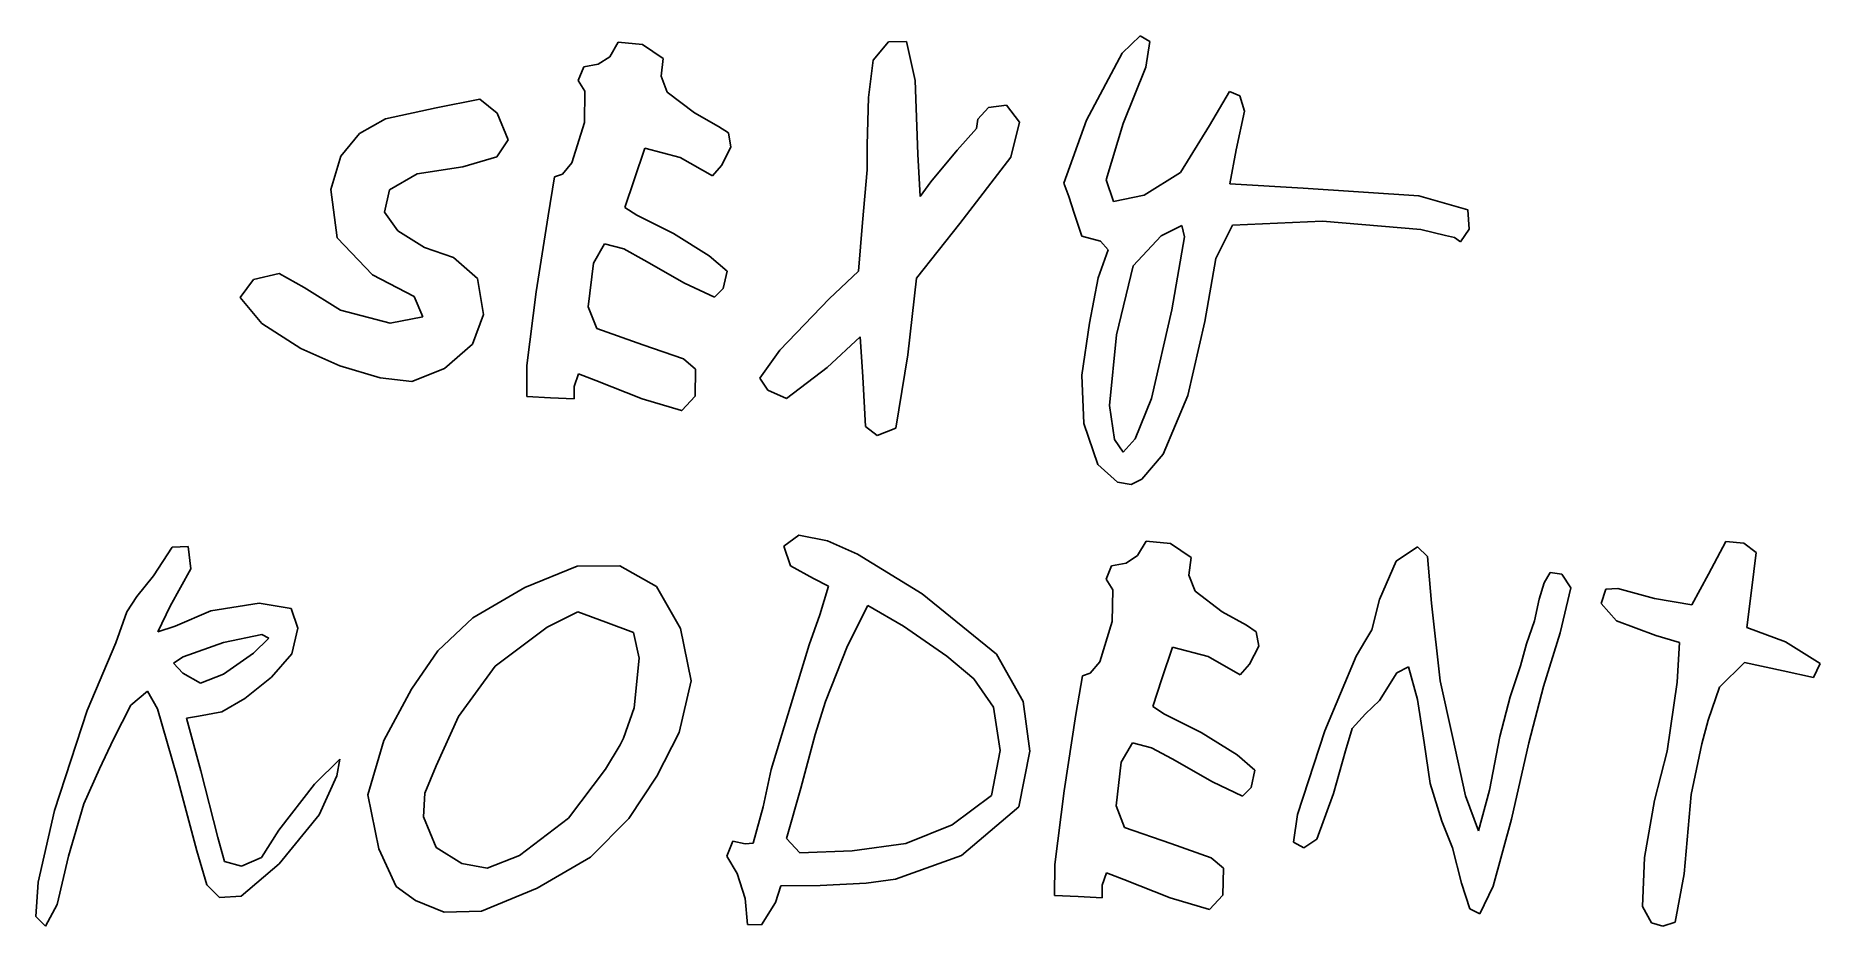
# Model space of a CAD drawing. Extents: x 32.4 to 46.4, y 48.4 to 55.4.
import ezdxf

# ---------------------------------------------------------------- set-up
doc = ezdxf.new("R2010")
doc.units = 0

msp = doc.modelspace()

# ---------------------------------------------------------------- linework, layer by layer
at = {"layer": 'Layer 1'}
for p, q in [((40.896292, 55.246543), (41.038515, 55.383528)), ((41.038515, 55.383528), (41.113247, 55.338471)), ((36.892075, 55.218978), (36.958335, 55.333086)), ((36.958335, 55.333086), (37.148479, 55.315109)), ((37.148479, 55.315109), (37.310054, 55.205421)), ((38.949979, 55.192541), (39.070589, 55.334301)), ((39.070589, 55.334301), (39.211085, 55.337378)), ((39.211085, 55.337378), (39.278609, 55.034461)), ((40.617389, 54.722835), (40.896292, 55.246543)), ((41.113247, 55.338471), (41.082962, 55.137024)), ((36.646198, 55.034518), (36.689042, 55.139801)), ((36.689042, 55.139801), (36.802371, 55.160657)), ((36.802371, 55.160657), (36.892075, 55.218978)), ((37.310054, 55.205421), (37.293347, 55.065981)), ((38.914467, 54.900134), (38.949979, 55.192541)), ((41.082962, 55.137024), (40.903477, 54.698078)), ((36.697133, 54.950579), (36.646198, 55.034518)), ((37.293347, 55.065981), (37.34067, 54.942105)), ((39.278609, 55.034461), (39.299973, 54.457043)), ((35.138306, 54.734349), (35.533959, 54.819196)), ((35.533959, 54.819196), (35.875625, 54.886168)), ((35.875625, 54.886168), (36.012607, 54.778184)), ((36.694057, 54.705289), (36.697133, 54.950579)), ((37.34067, 54.942105), (37.55346, 54.779266)), ((38.90363, 54.529472), (38.914467, 54.900134)), ((39.7677, 54.730266), (39.851026, 54.821193)), ((39.851026, 54.821193), (39.991649, 54.839283)), ((39.991649, 54.839283), (40.094767, 54.7072)), ((41.57893, 54.68123), (41.736892, 54.947439)), ((41.736892, 54.947439), (41.816555, 54.914196)), ((41.816555, 54.914196), (41.852871, 54.793032)), ((34.935699, 54.619566), (35.138306, 54.734349)), ((36.012607, 54.778184), (36.098015, 54.568866)), ((36.595446, 54.390175), (36.694057, 54.705289)), ((37.55346, 54.779266), (37.741685, 54.674514)), ((39.759064, 54.65797), (39.7677, 54.730266)), ((40.094767, 54.7072), (40.02667, 54.434099)), ((40.439945, 54.231306), (40.617389, 54.722835)), ((40.903477, 54.698078), (40.7716, 54.257259)), ((41.352492, 54.314886), (41.57893, 54.68123)), ((41.852871, 54.793032), (41.788381, 54.490857)), ((34.789045, 54.441955), (34.935699, 54.619566)), ((36.098015, 54.568866), (36.009378, 54.437291)), ((37.741685, 54.674514), (37.819211, 54.623531)), ((37.819211, 54.623531), (37.838769, 54.512515)), ((39.608501, 54.489893), (39.759064, 54.65797)), ((34.711617, 54.179884), (34.789045, 54.441955)), ((36.009378, 54.437291), (35.743466, 54.357975)), ((37.165261, 54.503936), (37.081847, 54.255504)), ((37.442617, 54.431072), (37.165261, 54.503936)), ((37.693727, 54.287054), (37.442617, 54.431072)), ((37.838769, 54.512515), (37.766247, 54.369771)), ((38.903912, 54.336082), (38.90363, 54.529472)), ((39.299973, 54.457043), (39.316822, 54.126668)), ((39.40032, 54.240618), (39.608501, 54.489893)), ((40.02667, 54.434099), (39.627566, 53.916323)), ((41.788381, 54.490857), (41.738546, 54.224945)), ((35.386766, 54.304367), (35.169201, 54.17912)), ((35.743466, 54.357975), (35.386766, 54.304367)), ((36.409992, 53.976612), (36.460741, 54.279309)), ((36.460741, 54.279309), (36.521473, 54.301181)), ((36.521473, 54.301181), (36.595446, 54.390175)), ((37.766247, 54.369771), (37.693727, 54.287054)), ((38.868555, 53.92397), (38.903912, 54.336082)), ((41.069869, 54.13583), (41.352492, 54.314886)), ((34.762338, 53.803733), (34.711617, 54.179884)), ((35.169201, 54.17912), (35.131076, 54.005068)), ((37.081847, 54.255504), (37.010442, 54.041001)), ((39.316822, 54.126668), (39.40032, 54.240618)), ((40.480926, 54.126554), (40.439945, 54.231306)), ((40.522715, 53.996362), (40.480926, 54.126554)), ((40.7716, 54.257259), (40.828002, 54.086845)), ((40.828002, 54.086845), (41.069869, 54.13583)), ((41.738546, 54.224945), (42.310661, 54.190511)), ((42.310661, 54.190511), (43.214844, 54.131256)), ((43.214844, 54.131256), (43.598355, 54.021088)), ((35.131076, 54.005068), (35.235826, 53.858061)), ((37.010442, 54.041001), (37.103223, 53.980956)), ((37.103223, 53.980956), (37.389077, 53.837048)), ((40.581575, 53.816293), (40.522715, 53.996362)), ((43.598355, 54.021088), (43.608854, 53.870836)), ((35.235826, 53.858061), (35.444286, 53.727209)), ((36.31794, 53.380328), (36.409992, 53.976612)), ((38.836427, 53.544088), (38.868555, 53.92397)), ((39.627566, 53.916323), (39.290254, 53.487156)), ((41.362661, 53.900955), (41.201298, 53.818893)), ((41.383715, 53.81232), (41.362661, 53.900955)), ((41.759783, 53.902891), (41.62763, 53.641762)), ((42.461754, 53.933173), (41.759783, 53.902891)), ((43.230163, 53.86855), (42.461754, 53.933173)), ((43.424391, 53.822404), (43.230163, 53.86855)), ((43.608854, 53.870836), (43.541507, 53.772025)), ((35.038433, 53.51522), (34.762338, 53.803733)), ((35.444286, 53.727209), (35.669906, 53.650221)), ((36.85187, 53.755968), (36.764297, 53.605473)), ((37.000759, 53.717047), (36.85187, 53.755968)), ((37.161919, 53.629778), (37.000759, 53.717047)), ((37.389077, 53.837048), (37.67015, 53.663075)), ((40.726832, 53.778554), (40.581575, 53.816293)), ((40.709261, 53.489953), (40.78841, 53.708825)), ((40.78841, 53.708825), (40.726832, 53.778554)), ((41.201298, 53.818893), (40.983575, 53.583503)), ((41.285708, 53.240205), (41.383715, 53.81232)), ((43.493809, 53.806458), (43.424391, 53.822404)), ((43.541507, 53.772025), (43.493809, 53.806458)), ((35.669906, 53.650221), (35.85884, 53.486752)), ((36.764297, 53.605473), (36.723755, 53.264379)), ((37.476805, 53.45), (37.161919, 53.629778)), ((37.67015, 53.663075), (37.808814, 53.542146)), ((40.983575, 53.583503), (40.852378, 53.045105)), ((41.62763, 53.641762), (41.542201, 53.148283)), ((34.002958, 53.338199), (34.10771, 53.47664)), ((34.10771, 53.47664), (34.309157, 53.523647)), ((34.309157, 53.523647), (34.50255, 53.415262)), ((35.363714, 53.344227), (35.038433, 53.51522)), ((35.85884, 53.486752), (35.903936, 53.20339)), ((37.711117, 53.339956), (37.476805, 53.45)), ((37.808814, 53.542146), (37.778184, 53.407024)), ((38.606402, 53.327683), (38.836427, 53.544088)), ((39.290254, 53.487156), (39.222349, 52.888168)), ((40.640379, 53.135403), (40.709261, 53.489953)), ((34.172175, 53.134999), (34.002958, 53.338199)), ((34.50255, 53.415262), (34.78815, 53.237959)), ((35.432116, 53.185912), (35.363714, 53.344227)), ((36.244167, 52.805066), (36.31794, 53.380328)), ((37.778184, 53.407024), (37.711117, 53.339956)), ((38.220246, 52.924272), (38.606402, 53.327683)), ((34.78815, 53.237959), (35.17493, 53.135874)), ((35.17493, 53.135874), (35.432116, 53.185912)), ((35.903936, 53.20339), (35.818487, 52.972313)), ((36.723755, 53.264379), (36.790461, 53.095164)), ((41.125282, 52.547223), (41.285708, 53.240205)), ((41.542201, 53.148283), (41.411253, 52.572152)), ((34.476783, 52.937847), (34.172175, 53.134999)), ((36.790461, 53.095164), (37.150373, 52.967735)), ((38.84927, 53.030698), (38.590783, 52.788961)), ((38.87038, 52.716441), (38.84927, 53.030698)), ((40.58046, 52.73068), (40.640379, 53.135403)), ((40.852378, 53.045105), (40.797122, 52.491597)), ((34.782983, 52.801943), (34.476783, 52.937847)), ((35.818487, 52.972313), (35.600527, 52.780912)), ((37.150373, 52.967735), (37.467207, 52.857536)), ((38.064118, 52.70671), (38.220246, 52.924272)), ((39.222349, 52.888168), (39.129018, 52.316056)), ((35.098835, 52.708883), (34.782983, 52.801943)), ((35.600527, 52.780912), (35.344995, 52.67995)), ((36.243038, 52.563332), (36.244167, 52.805066)), ((36.647556, 52.740616), (36.613737, 52.642309)), ((36.78416, 52.68747), (36.647556, 52.740616)), ((37.467207, 52.857536), (37.562759, 52.776815)), ((37.562759, 52.776815), (37.558921, 52.564697)), ((38.590783, 52.788961), (38.27299, 52.547224)), ((40.597478, 52.350942), (40.58046, 52.73068)), ((35.344986, 52.679944), (35.098835, 52.708883)), ((35.344995, 52.67995), (35.344986, 52.679944)), ((36.613737, 52.642309), (36.6137, 52.544)), ((37.145164, 52.544855), (36.78416, 52.68747)), ((38.12858, 52.611689), (38.064118, 52.70671)), ((38.27299, 52.547224), (38.12858, 52.611689)), ((38.890249, 52.329661), (38.87038, 52.716441)), ((36.428368, 52.553652), (36.243038, 52.563332)), ((36.6137, 52.544), (36.428368, 52.553652)), ((37.453836, 52.452958), (37.145164, 52.544855)), ((37.454042, 52.452957), (37.453836, 52.452958)), ((37.558921, 52.564697), (37.454042, 52.452957)), ((40.797122, 52.491597), (40.835741, 52.225687)), ((40.998141, 52.232966), (41.125282, 52.547223)), ((41.411253, 52.572152), (41.216274, 52.112294)), ((38.982936, 52.257138), (38.890249, 52.329661)), ((39.129018, 52.316056), (38.983123, 52.257224)), ((40.706537, 52.032677), (40.597478, 52.350942)), ((38.983123, 52.257224), (38.982936, 52.257138)), ((40.835741, 52.225687), (40.904911, 52.12821)), ((40.904906, 52.128211), (40.998141, 52.232966)), ((40.859775, 51.893479), (40.706537, 52.032677)), ((40.904911, 52.12821), (40.904906, 52.128211)), ((41.216274, 52.112294), (41.051098, 51.918137)), ((40.965874, 51.875191), (40.859775, 51.893479)), ((41.051098, 51.918137), (40.965867, 51.875177)), ((40.965867, 51.875177), (40.965874, 51.875191)), ((38.253256, 51.393186), (38.370734, 51.478217)), ((38.370734, 51.478217), (38.592879, 51.434958)), ((33.325656, 51.160474), (33.47076, 51.386596)), ((33.47076, 51.386596), (33.597715, 51.389418)), ((33.597715, 51.389418), (33.617894, 51.214999)), ((38.305357, 51.239446), (38.253256, 51.393186)), ((38.592879, 51.434958), (38.827628, 51.331617)), ((38.827628, 51.331617), (39.334177, 51.020126)), ((41.017768, 51.318975), (41.084028, 51.433077)), ((41.084028, 51.433077), (41.274172, 51.4151)), ((41.274172, 51.4151), (41.435747, 51.305414)), ((43.038298, 51.274944), (43.204298, 51.386879)), ((43.204298, 51.386879), (43.283797, 51.311235)), ((45.478651, 51.174628), (45.613643, 51.430369)), ((45.613643, 51.430369), (45.755629, 51.417499)), ((45.755629, 51.417499), (45.850918, 51.342665)), ((45.850918, 51.342665), (45.816484, 51.046733)), ((33.617894, 51.214999), (33.455201, 50.923785)), ((36.226931, 51.070509), (36.637886, 51.237113)), ((36.637886, 51.237113), (36.97018, 51.238242)), ((36.97018, 51.238242), (37.256268, 51.078685)), ((38.485039, 51.139996), (38.305357, 51.239446)), ((40.771887, 51.134518), (40.814731, 51.239798)), ((40.814731, 51.239798), (40.928063, 51.260654)), ((40.928063, 51.260654), (41.017768, 51.318975)), ((41.435747, 51.305414), (41.419039, 51.165971)), ((42.907796, 50.976802), (43.038298, 51.274944)), ((43.283797, 51.311235), (43.315081, 50.948631)), ((33.195176, 51.000107), (33.325656, 51.160474)), ((35.821784, 50.83226), (36.226931, 51.070509)), ((37.256268, 51.078685), (37.445789, 50.750128)), ((38.600332, 51.080837), (38.485039, 51.139996)), ((38.533098, 50.855788), (38.600332, 51.080837)), ((40.822828, 51.05058), (40.771887, 51.134518)), ((40.819752, 50.80529), (40.822828, 51.05058)), ((41.419039, 51.165971), (41.466365, 51.042101)), ((44.155939, 50.978651), (44.196232, 51.10529)), ((44.196232, 51.10529), (44.240775, 51.187002)), ((44.240775, 51.187002), (44.332446, 51.174697)), ((44.404605, 51.068376), (44.319585, 50.715711)), ((44.332446, 51.174697), (44.404605, 51.068376)), ((44.639359, 50.945946), (44.676522, 51.056594)), ((44.676522, 51.056594), (44.771092, 51.063057)), ((44.771092, 51.063057), (45.058346, 50.983987)), ((45.347951, 50.935637), (45.478651, 51.174628)), ((33.117418, 50.880738), (33.195176, 51.000107)), ((33.455201, 50.923785), (33.360485, 50.724773)), ((33.774688, 50.887745), (34.150543, 50.946388)), ((34.150543, 50.946388), (34.402928, 50.905799)), ((38.908584, 50.928675), (38.749724, 50.613323)), ((39.188935, 50.767515), (38.908584, 50.928675)), ((39.334177, 51.020126), (39.915461, 50.548733)), ((41.466365, 51.042101), (41.679155, 50.879262)), ((42.847375, 50.739707), (42.907796, 50.976802)), ((43.315081, 50.948631), (43.383466, 50.33935)), ((44.119239, 50.808996), (44.155939, 50.978651)), ((44.7612, 50.810313), (44.639359, 50.945946)), ((45.058346, 50.983987), (45.347951, 50.935637)), ((45.816484, 51.046733), (45.779437, 50.757577)), ((33.032422, 50.638656), (33.117418, 50.880738)), ((33.495839, 50.768261), (33.774688, 50.887745)), ((34.402928, 50.905799), (34.454142, 50.752829)), ((35.547811, 50.574902), (35.821784, 50.83226)), ((36.641805, 50.88002), (36.403336, 50.758981)), ((36.860033, 50.799356), (36.641805, 50.88002)), ((37.078261, 50.718685), (36.860033, 50.799356)), ((38.450862, 50.623042), (38.533098, 50.855788)), ((40.721144, 50.490172), (40.819752, 50.80529)), ((41.679155, 50.879262), (41.867377, 50.77451)), ((41.867377, 50.77451), (41.944906, 50.723527)), ((44.056656, 50.629435), (44.119239, 50.808996)), ((45.067877, 50.694419), (44.7612, 50.810313)), ((32.807336, 50.109402), (33.032422, 50.638656)), ((33.360485, 50.724773), (33.495839, 50.768261)), ((33.873979, 50.640788), (33.556674, 50.528148)), ((34.172124, 50.701765), (33.873979, 50.640788)), ((34.107659, 50.55565), (34.228529, 50.675123)), ((34.228529, 50.675123), (34.172124, 50.701765)), ((34.454142, 50.752829), (34.407443, 50.552053)), ((36.403336, 50.758981), (35.995748, 50.456414)), ((37.122901, 50.51772), (37.078261, 50.718685)), ((37.445789, 50.750128), (37.528624, 50.339317)), ((39.527212, 50.532749), (39.188935, 50.767515)), ((41.944906, 50.723527), (41.964464, 50.612512)), ((42.724616, 50.533798), (42.802202, 50.662172)), ((42.802202, 50.662172), (42.847375, 50.739707)), ((44.319585, 50.715711), (44.190677, 50.296702)), ((45.252721, 50.640684), (45.067877, 50.694419)), ((45.234857, 50.328851), (45.252721, 50.640684)), ((45.779437, 50.757577), (46.080607, 50.644429)), ((46.080607, 50.644429), (46.353301, 50.476148)), ((33.556674, 50.528148), (33.481112, 50.47894)), ((33.873979, 50.391902), (34.107659, 50.55565)), ((34.407443, 50.552053), (34.247468, 50.368324)), ((35.343189, 50.276249), (35.547811, 50.574902)), ((37.084013, 50.130633), (37.122901, 50.51772)), ((38.301595, 50.13552), (38.450862, 50.623042)), ((38.749724, 50.613323), (38.577577, 50.178199)), ((39.737668, 50.355474), (39.527212, 50.532749)), ((39.915461, 50.548733), (40.124297, 50.178271)), ((41.290956, 50.603927), (41.207548, 50.355501)), ((41.568315, 50.531068), (41.290956, 50.603927)), ((41.819422, 50.387047), (41.568315, 50.531068)), ((41.964464, 50.612512), (41.891944, 50.469764)), ((42.480559, 49.950589), (42.724616, 50.533798)), ((44.009474, 50.456859), (44.056656, 50.629435)), ((33.481112, 50.47894), (33.554239, 50.4011)), ((33.554239, 50.4011), (33.694269, 50.323382)), ((33.694268, 50.323356), (33.873979, 50.391902)), ((34.247468, 50.368324), (34.040009, 50.202987)), ((35.995748, 50.456414), (35.710015, 50.062968)), ((39.891214, 50.134791), (39.737668, 50.355474)), ((40.535687, 50.076612), (40.586436, 50.379309)), ((40.586436, 50.379309), (40.647165, 50.401181)), ((40.647165, 50.401181), (40.721144, 50.490172)), ((41.207548, 50.355501), (41.136137, 50.140998)), ((41.891944, 50.469764), (41.819422, 50.387047)), ((43.043012, 50.402408), (42.907568, 50.187471)), ((43.135906, 50.450755), (43.043012, 50.402408)), ((43.205152, 50.194308), (43.135906, 50.450755)), ((43.930195, 50.215122), (44.009474, 50.456859)), ((45.760427, 50.483266), (45.566021, 50.291818)), ((46.062881, 50.418155), (45.760427, 50.483266)), ((46.299566, 50.367247), (46.062881, 50.418155)), ((46.353301, 50.476148), (46.299566, 50.367247)), ((33.27808, 50.25882), (33.149948, 50.150441)), ((33.358059, 50.121835), (33.27808, 50.25882)), ((33.694269, 50.323382), (33.694268, 50.323356)), ((35.125624, 49.87386), (35.343189, 50.276249)), ((37.528624, 50.339317), (37.434638, 49.93642)), ((43.383466, 50.33935), (43.477508, 49.904226)), ((43.849627, 49.904226), (43.930195, 50.215122)), ((44.190677, 50.296702), (44.07651, 49.855888)), ((45.155976, 49.791399), (45.234857, 50.328851)), ((45.566021, 50.291818), (45.477387, 50.034079)), ((32.553232, 49.328132), (32.807336, 50.109402)), ((33.149948, 50.150441), (33.014329, 49.884526)), ((33.507769, 49.59807), (33.358059, 50.121835)), ((33.859452, 50.098232), (33.678486, 50.065412)), ((34.040009, 50.202987), (33.859452, 50.098232)), ((37.00049, 49.892136), (37.084013, 50.130633)), ((38.153855, 49.646443), (38.301595, 50.13552)), ((38.577577, 50.178199), (38.498653, 49.920347)), ((39.943323, 49.796359), (39.891214, 50.134791)), ((40.124297, 50.178271), (40.175523, 49.791489)), ((40.443635, 49.480325), (40.535687, 50.076612)), ((41.136137, 50.140998), (41.228921, 50.080949)), ((41.228921, 50.080949), (41.514775, 49.937038)), ((42.798007, 50.083661), (42.693255, 49.968977)), ((42.907568, 50.187471), (42.798007, 50.083661)), ((43.257052, 49.859071), (43.205152, 50.194308)), ((33.678486, 50.065412), (33.583888, 50.047858)), ((33.583888, 50.047858), (33.695179, 49.636903)), ((35.710015, 50.062968), (35.536432, 49.676191)), ((37.434638, 49.93642), (37.259494, 49.594231)), ((41.514775, 49.937038), (41.795846, 49.763071)), ((42.266067, 49.296091), (42.480559, 49.950589)), ((42.693255, 49.968977), (42.64103, 49.792247)), ((45.477387, 50.034079), (45.426369, 49.846802)), ((33.014329, 49.884526), (32.904011, 49.652734)), ((35.002129, 49.448715), (35.125624, 49.87386)), ((36.859595, 49.649827), (36.972662, 49.839762)), ((36.972662, 49.839762), (37.00049, 49.892136)), ((38.498653, 49.920347), (38.386001, 49.501335)), ((39.874687, 49.445241), (39.943323, 49.796359)), ((40.977572, 49.855965), (40.889998, 49.705464)), ((41.126458, 49.817041), (40.977572, 49.855965)), ((41.287618, 49.729772), (41.126458, 49.817041)), ((43.303449, 49.536757), (43.257052, 49.859071)), ((43.477508, 49.904226), (43.579187, 49.441921)), ((43.769041, 49.485211), (43.849627, 49.904226)), ((44.07651, 49.855888), (43.940654, 49.259601)), ((45.426369, 49.846802), (45.343562, 49.453001)), ((34.584017, 49.533618), (34.781079, 49.727005)), ((34.781079, 49.727005), (34.758981, 49.598083)), ((35.536432, 49.676191), (35.446593, 49.46133)), ((40.175523, 49.791489), (40.088655, 49.356362)), ((40.889998, 49.705464), (40.849451, 49.364376)), ((41.602504, 49.549997), (41.287618, 49.729772)), ((41.795846, 49.763071), (41.93451, 49.642142)), ((42.64103, 49.792247), (42.548142, 49.459462)), ((45.058239, 49.404617), (45.155976, 49.791399)), ((32.904011, 49.652734), (32.780937, 49.378764)), ((33.665847, 49.011531), (33.507769, 49.59807)), ((33.695179, 49.636903), (33.828345, 49.114609)), ((34.305337, 49.173836), (34.584017, 49.533618)), ((34.758981, 49.598083), (34.619685, 49.293938)), ((36.568582, 49.267402), (36.859595, 49.649827)), ((37.259494, 49.594231), (37.041176, 49.265555)), ((38.090154, 49.356361), (38.153855, 49.646443)), ((41.836813, 49.439947), (41.602504, 49.549997)), ((41.93451, 49.642142), (41.90388, 49.50702)), ((43.395809, 49.243478), (43.303449, 49.536757)), ((32.780937, 49.378764), (32.662438, 48.969553)), ((35.086307, 49.027823), (35.002129, 49.448715)), ((35.446593, 49.46133), (35.435501, 49.276156)), ((38.386001, 49.501335), (38.273736, 49.108567)), ((39.568487, 49.214965), (39.874687, 49.445241)), ((40.369862, 48.905066), (40.443635, 49.480325)), ((41.90388, 49.50702), (41.836813, 49.439947)), ((42.548142, 49.459462), (42.418083, 49.10343)), ((43.579187, 49.441921), (43.681868, 49.167948)), ((43.681868, 49.167948), (43.769041, 49.485211)), ((44.978018, 48.960448), (45.058239, 49.404617)), ((45.343562, 49.453001), (45.289827, 48.8313)), ((32.42363, 48.765429), (32.553232, 49.328132)), ((34.619685, 49.293938), (34.309091, 48.910328)), ((35.435501, 49.276156), (35.53611, 49.037275)), ((36.186194, 48.97386), (36.568582, 49.267402)), ((37.041176, 49.265555), (36.742642, 48.961246)), ((38.011888, 49.070704), (38.090154, 49.356361)), ((40.088655, 49.356362), (39.642185, 48.976062)), ((40.849451, 49.364376), (40.916163, 49.195159)), ((42.235127, 49.078526), (42.266067, 49.296091)), ((43.478292, 49.03397), (43.395809, 49.243478)), ((43.940654, 49.259601), (43.797449, 48.735836)), ((33.828345, 49.114609), (33.880455, 48.927208)), ((34.169715, 48.959858), (34.305337, 49.173836)), ((38.273736, 49.108567), (38.376247, 48.99576)), ((39.206817, 49.070131), (39.568487, 49.214965)), ((40.916163, 49.195159), (41.276075, 49.067733)), ((42.418083, 49.10343), (42.316568, 49.033969)), ((32.662438, 48.969553), (32.574128, 48.590834)), ((33.743741, 48.746355), (33.665847, 49.011531)), ((34.013198, 48.890505), (34.169715, 48.959858)), ((35.223216, 48.732523), (35.086307, 49.027823)), ((35.53611, 49.037275), (35.735607, 48.911525)), ((35.932925, 48.876143), (36.186194, 48.97386)), ((36.742642, 48.961246), (36.323627, 48.720031)), ((37.806228, 48.96988), (37.854987, 49.086988)), ((37.888984, 48.833778), (37.806228, 48.96988)), ((37.854987, 49.086988), (37.951301, 49.066245)), ((37.951301, 49.066245), (38.011888, 49.070704)), ((38.376247, 48.99576), (38.787806, 49.010322)), ((38.787806, 49.010322), (38.787808, 49.010325)), ((38.787808, 49.010325), (39.206817, 49.070131)), ((39.642185, 48.976062), (39.126481, 48.789781)), ((41.276075, 49.067733), (41.592903, 48.957534)), ((42.316568, 49.033969), (42.235127, 49.078526)), ((43.549567, 48.76), (43.478292, 49.03397)), ((44.963653, 48.575935), (44.978018, 48.960448)), ((33.880455, 48.927208), (34.013198, 48.890505)), ((34.309091, 48.910328), (34.010215, 48.657734)), ((35.735607, 48.911525), (35.932917, 48.876132)), ((35.932917, 48.876132), (35.932925, 48.876143)), ((37.950294, 48.640123), (37.888984, 48.833778)), ((40.368733, 48.663332), (40.369862, 48.905066)), ((40.773198, 48.840589), (40.739377, 48.742285)), ((40.909799, 48.787446), (40.773198, 48.840589)), ((41.592903, 48.957534), (41.688461, 48.87681)), ((41.688461, 48.87681), (41.684622, 48.664695)), ((45.289827, 48.8313), (45.219531, 48.453075)), ((32.405229, 48.499517), (32.42363, 48.765429)), ((33.841734, 48.647235), (33.743741, 48.746355)), ((35.372717, 48.622349), (35.223216, 48.732523)), ((36.323627, 48.720031), (35.8885, 48.540879)), ((38.22941, 48.73762), (38.187037, 48.607056)), ((38.536496, 48.739596), (38.22941, 48.73762)), ((38.897018, 48.757884), (38.536496, 48.739596)), ((39.126481, 48.789781), (38.897018, 48.757884)), ((40.739377, 48.742285), (40.7394, 48.644)), ((41.270803, 48.644828), (40.909799, 48.787446)), ((43.614783, 48.558553), (43.549567, 48.76)), ((43.797449, 48.735836), (43.691599, 48.518274)), ((32.574128, 48.590834), (32.481689, 48.421614)), ((34.010215, 48.657734), (33.841734, 48.647235)), ((35.598413, 48.533269), (35.372717, 48.622349)), ((35.888498, 48.540917), (35.598413, 48.533269)), ((35.8885, 48.540879), (35.888498, 48.540917)), ((37.968892, 48.435938), (37.950294, 48.640123)), ((38.187037, 48.607056), (38.076787, 48.432044)), ((40.554068, 48.653652), (40.368733, 48.663332)), ((40.7394, 48.644), (40.554068, 48.653652)), ((41.579475, 48.552931), (41.270803, 48.644828)), ((41.579745, 48.552955), (41.579475, 48.552931)), ((41.684622, 48.664695), (41.579745, 48.552955)), ((43.691575, 48.518266), (43.614783, 48.558553)), ((45.033641, 48.448492), (44.963653, 48.575935)), ((32.481708, 48.421576), (32.405229, 48.499517)), ((32.481689, 48.421614), (32.481708, 48.421576)), ((38.0768, 48.4321), (37.968892, 48.435938)), ((38.076787, 48.432044), (38.0768, 48.4321)), ((43.691599, 48.518274), (43.691575, 48.518266)), ((45.122868, 48.422556), (45.033641, 48.448492)), ((45.219531, 48.453075), (45.122837, 48.422561)), ((45.122837, 48.422561), (45.122868, 48.422556))]:
    msp.add_line(p, q, dxfattribs=at)

doc.saveas('drawing.dxf')
